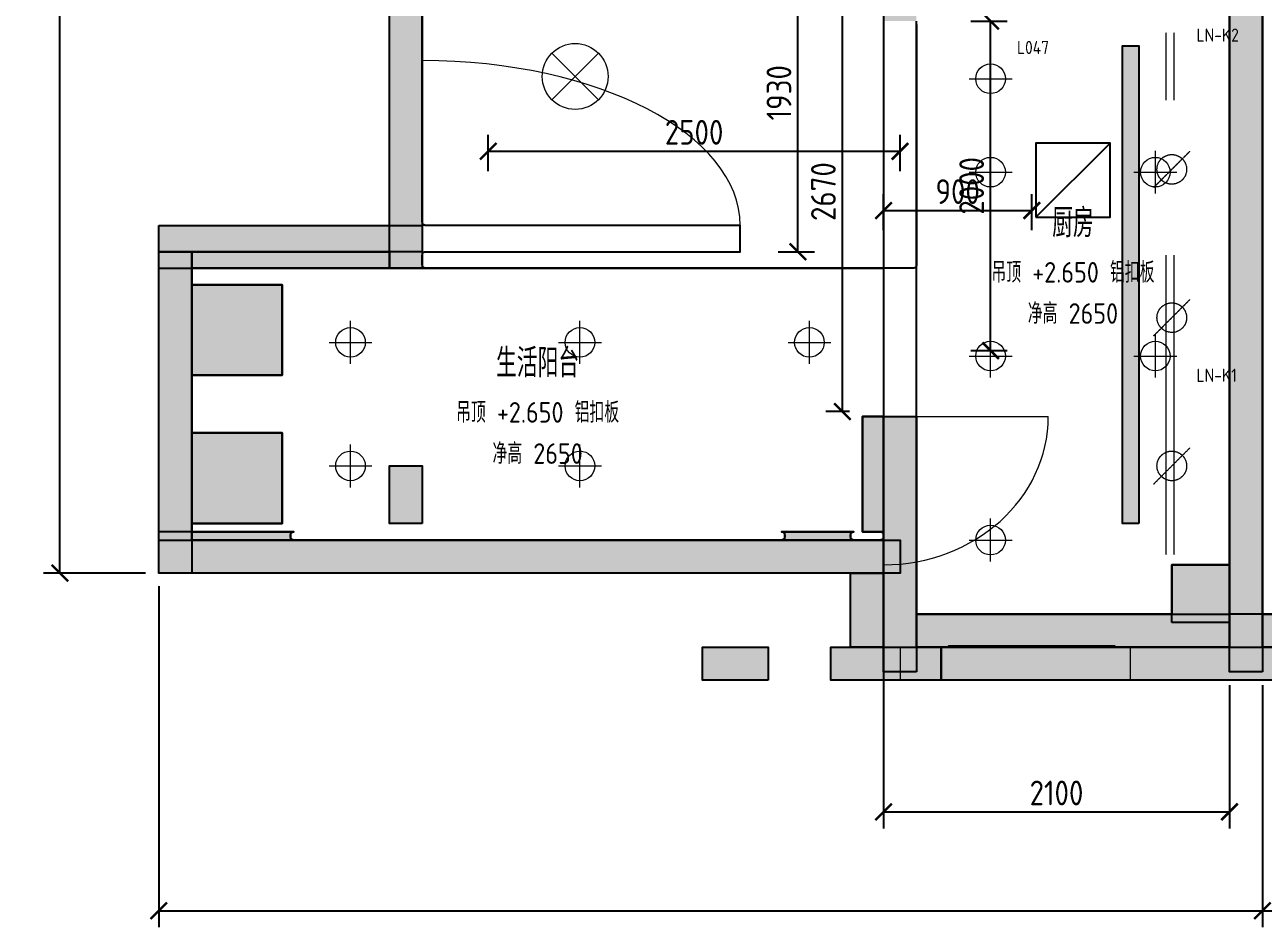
# Model space of a CAD drawing. Header units: millimetres. Extents: x -7810 to 34240, y -13747 to 15953.
# Drawn here: x 487 to 8005, y -1700 to 3778 of the extents above; entities that cross this region are included whole.
import ezdxf
from ezdxf.enums import TextEntityAlignment as Align

# ---------------------------------------------------------------- set-up
doc = ezdxf.new("R2010")
doc.units = ezdxf.units.MM
doc.linetypes.add('DASHED', pattern=[1.524, 1.27, -0.254])
for name, color, linetype, lineweight in [('A-CEIL-ACCESS', 5, 'Continuous', 25), ('A-CEIL-ZONE', 7, 'Continuous', 25), ('A-CONFLICT', 8, 'Continuous', 25), ('A-DESIGN', 8, 'Continuous', 25), ('A-DIMS', 3, 'Continuous', 13), ('A-DOOR', 8, 'Continuous', 18), ('A-FLOR-LEVL', 7, 'Continuous', 18), ('A-LITE-BASE', 2, 'Continuous', 18), ('A-LITE-REMOVED', 8, 'DASHED', 13), ('A-LITE-TAG', 6, 'Continuous', 13), ('A-LITE-TASK', 30, 'Continuous', 18), ('A-REVIEW', 8, 'Continuous', 25), ('A-WALL', 8, 'Continuous', 25), ('A-WALL-FILL', 253, 'Continuous', 25), ('A-WINDOW', 8, 'Continuous', 18)]:
    doc.layers.add(name, color=color, linetype=linetype, lineweight=lineweight)
doc.styles.get("Standard").update_dxf_attribs({"font": 'gbenor.shx', "bigfont": 'gbcbig.shx'})
doc.dimstyles.new('CD50', dxfattribs={"dimtxt": 150, "dimasz": 100, "dimexe": 100, "dimexo": 80, "dimgap": 40, "dimtad": 1, "dimdec": 0, "dimtxsty": 'Standard', "dimblk": 'ARCHTICK', "dimcen": 2.5, "dimclrd": 3, "dimclre": 3, "dimclrt": 3, "dimazin": 3, "dimtfac": 1, "dimtmove": 0, "dimatfit": 3})

# ---------------------------------------------------------------- blocks, each defined once
blk = doc.blocks.new('SYM-DOOR-LEAF')
at = {"layer": 'A-DOOR'}
blk.add_line((0, 0), (0, 1000), dxfattribs=at)
blk.add_arc((0, 0), 1000, 0, 90, dxfattribs=at)
blk.add_attdef('SRC_ID', (0, -200), '', height=150)
blk = doc.blocks.new('_ARCHTICK')
at = {"color": 0, "linetype": 'BYBLOCK', "const_width": 0.15}
blk.add_lwpolyline([(-0.5, -0.5), (0.5, 0.5)], dxfattribs=at)

msp = doc.modelspace()

# ---------------------------------------------------------------- hatches: boundary and pattern name
at = {"layer": 'A-WALL-FILL'}
h = msp.add_hatch(color=256, dxfattribs=at)
h.dxf.hatch_style = 1
h.paths.add_polyline_path([(5499.9, 450), (2801, 450), (1500, 450), (1399, 450), (1300, 450), (1300, 650), (1300, 700.2), (1299.9, 700.2), (1299.9, 704.8), (1299.9, 705), (1299.9, 2300.2), (1300, 2300.2), (1300, 2400), (1300, 2560), (2700, 2560), (2700, 5399), (2700, 5400), (2900, 5400), (2900, 5399), (2900, 2810), (2900, 2560), (2900, 2400), (2900, 2300), (2700, 2300), (2700, 2400), (2699.9, 2400), (2699.9, 2300.2), (2124.9, 2300.2), (1500, 2300.2), (1500, 2200), (2050, 2200), (2050, 1650), (1500, 1650), (1500, 1300), (2050, 1300), (2050, 750), (1500, 750), (1500, 700.1), (1500.1, 700.1), (1772.8, 700.1), (2100.1, 700.1), (2100.1, 650), (2801, 650), (5099.9, 650), (5099.9, 700.1), (5281.8, 700.1), (5500.1, 700.1), (5500.1, 650), (5700, 650), (5700, 700.2), (5572.4, 700.2), (5572.4, 1130.3), (5572.4, 1400), (5700, 1400), (5900, 1400), (5900, 1399), (5900, 200.2), (6680.3, 200.2), (7449.9, 200.2), (7449.9, 293.9), (7449.9, 500.2), (7593.6, 500.2), (7799.9, 500.2), (7799.9, 1721.7), (7799.9, 4450), (7250, 4450), (7250, 3870), (7150, 3870), (7150, 4450), (5900, 4450), (5900, 3800), (5700, 3800), (5700, 4450), (5700, 4499.9), (5699.9, 4499.9), (5650, 4499.9), (5649.9, 4499.9), (5649.9, 4529.9), (5649.9, 4715.1), (5650, 4715.1), (5650, 5950), (5750, 5950), (5750, 4715.1), (5900.1, 4715.1), (5900.1, 4700.1), (5900.1, 4700), (7150, 4700), (7150, 7800), (7400, 7800), (7400, 4700), (7800, 4700), (7800, 5000), (7900, 5000), (7900, 4700), (8236, 4700), (8236, 4624.4), (8249.2, 4597.7), (8250, 4596.1), (8250, 4519.2), (8236, 4518.6), (8236, 4450), (8000, 4450), (8000, 200.2), (8212.2, 200.2), (8599.9, 200.2), (8599.9, 71), (8599.9, 25.8), (8599.9, 5), (8508.4, 5), (8495, 5), (8495, 4.4), (8495, 0.2), (8442.3, 0.2), (8387.6, 0.2), (8000, 0.2), (8000, 0), (8599, 0), (10801, 0), (11400, 0), (11400, 4450), (9001, 4450), (9000, 4450), (9000, 4500), (9000, 4650), (9000, 4900), (8950, 4900), (8950, 6300), (9049.9, 6300), (9049.9, 6450.2), (9050, 6450.2), (9050, 6500), (9059, 6500), (9059, 6507.2), (9123.3, 6507.2), (9199.9, 6507.2), (9199.9, 6514.5), (9199.9, 6600.2), (10142.8, 6600.2), (11399.9, 6600.2), (11399.9, 6535.9), (11399.9, 6500), (11400, 6500), (11599.9, 6500), (11599.9, 6600.2), (11749.9, 6600.2), (11949.9, 6600.2), (11949.9, 6600.1), (12650, 6600.1), (12650, 6399.9), (12100, 6399.9), (12100, 6300), (11600, 6300), (11600, 4900), (11600, 4200), (11600, 200.2), (11812.2, 200.2), (12199.9, 200.2), (12199.9, 71), (12199.9, 25.8), (12199.9, 5), (12108.4, 5), (12095, 5), (12095, 4.4), (12095, 0.2), (12042.3, 0.2), (11987.6, 0.2), (11600, 0.2), (11600, 0), (12199, 0), (14701, 0), (15400, 0), (15400, -200), (14899.9, -200), (14899.9, -212.1), (14899.9, -599.8), (14864.5, -599.8), (14799.9, -599.8), (14799.9, -247), (14799.9, -205), (14800.6, -205), (14805, -205), (14805, -200), (14701, -200), (12199, -200), (12095, -200), (12095, -205), (12095.6, -205), (12099.9, -205), (12099.9, -440.5), (12099.9, -599.8), (12064.5, -599.8), (11999.9, -599.8), (11999.9, -387.5), (11999.9, -200), (11600, -200), (11400, -200), (10999.9, -200), (10999.9, -212.1), (10999.9, -599.8), (10964.5, -599.8), (10899.9, -599.8), (10899.9, -247), (10899.9, -205), (10900.6, -205), (10905, -205), (10905, -200), (10801, -200), (8599, -200), (8495, -200), (8495, -205), (8495.6, -205), (8499.9, -205), (8499.9, -440.5), (8499.9, -599.8), (8464.5, -599.8), (8399.9, -599.8), (8399.9, -387.5), (8399.9, -200), (7201, -200), (6050, -200), (5380, -200), (5380, 0), (5700, 0), (5700, 0.2), (5499.9, 0.2)])
h.paths.add_polyline_path([(9209, 4810.2), (9209, 4793), (9209, 4750.2), (9209, 4693), (9209, 4650), (9988.1, 4650), (9988.1, 4693), (10326.6, 4693), (10777.9, 4693), (10777.9, 4735.9), (10777.9, 4793), (10439.4, 4793), (9988.1, 4793), (9988.1, 4805.9), (9988.1, 4823.1), (10326.6, 4823.1), (10777.9, 4823.1), (10791.6, 4823.1), (10809.9, 4823.1), (11062.8, 4823.1), (11300, 4823.1), (11300, 6300), (11241, 6300), (10499, 6300), (9209, 6300), (9209, 5785.4), (9209, 4823.1)])
h.paths.add_polyline_path([(9059, 4650), (9059, 5230.2), (9050, 5230.2), (9050, 4650)])
h.paths.add_polyline_path([(7800, 200.2), (7799.9, 200.2), (7799.9, 150.2), (7799.9, 118.1), (7799.9, 0.2), (7312, 0.2), (7105, 0.2), (7105, 1.9), (7105, 5), (6457.6, 5), (6095, 5), (6095, 3.3), (6095, 0.2), (5993.4, 0.2), (5900, 0.2), (5900, 0), (6050, 0), (7201, 0), (7800, 0)])
h = msp.add_hatch(color=256, dxfattribs=at)
h.dxf.hatch_style = 1
h.paths.add_polyline_path([(7150, 3650), (7250, 3650), (7250, 750), (7150, 750)])
h = msp.add_hatch(color=256, dxfattribs=at)
h.dxf.hatch_style = 1
h.paths.add_polyline_path([(2900, 1100), (2900, 750), (2700, 750), (2700, 1100)])
h = msp.add_hatch(color=256, dxfattribs=at)
h.dxf.hatch_style = 1
h.paths.add_polyline_path([(5000, 0), (5000, -200), (4600, -200), (4600, 0)])

# ---------------------------------------------------------------- linework, layer by layer
at = {"layer": 'A-CEIL-ACCESS'}
msp.add_line((6625, 2610), (7075, 3060), dxfattribs=at)
msp.add_lwpolyline([(6625, 2610), (7075, 2610), (7075, 3060), (6625, 3060)], close=True, dxfattribs=at)
at = {"layer": 'A-CEIL-ZONE'}
for points in [[(5900, 3780), (5900, 2320), (5899.9, 2318), (5899.6, 2316.1), (5899.1, 2314.2), (5898.5, 2312.3), (5897.6, 2310.6), (5896.6, 2308.9), (5895.5, 2307.3), (5894.1, 2305.9), (5892.7, 2304.5), (5891.1, 2303.4), (5889.4, 2302.4), (5887.7, 2301.5), (5885.8, 2300.9), (5883.9, 2300.4), (5882, 2300.1), (5880, 2300), (2920, 2300), (2918, 2300.1), (2916.1, 2300.4), (2914.2, 2300.9), (2912.3, 2301.5), (2910.6, 2302.4), (2908.9, 2303.4), (2907.3, 2304.5), (2905.9, 2305.9), (2904.5, 2307.3), (2903.4, 2308.9), (2902.4, 2310.6), (2901.5, 2312.3), (2900.9, 2314.2), (2900.4, 2316.1), (2900.1, 2318), (2900, 2320), (2900, 2380), (2900.1, 2382), (2900.4, 2383.9), (2900.9, 2385.8), (2901.5, 2387.7), (2902.4, 2389.4), (2903.4, 2391.1), (2904.5, 2392.7), (2905.9, 2394.1), (2907.3, 2395.5), (2908.9, 2396.6), (2910.6, 2397.6), (2912.3, 2398.5), (2914.2, 2399.1), (2916.1, 2399.6), (2918, 2399.9), (2920, 2400), (4829.7, 2400), (4829.7, 2400), (4830, 2400), (4830, 2400.3), (4830, 2400.3), (4830, 2559.7), (4830, 2559.7), (4830, 2560), (4829.7, 2560), (4829.7, 2560), (2920, 2560), (2918, 2560.1), (2916.1, 2560.4), (2914.2, 2560.9), (2912.3, 2561.5), (2910.6, 2562.4), (2908.9, 2563.4), (2907.3, 2564.5), (2905.9, 2565.9), (2904.5, 2567.3), (2903.4, 2568.9), (2902.4, 2570.6), (2901.5, 2572.3), (2900.9, 2574.2), (2900.4, 2576.1), (2900.1, 2578), (2900, 2580), (2900, 12980.2)], [(7799.9, 4449), (7799.9, 501.2), (7799.9, 501.1), (7799.9, 501), (7799.9, 500.9), (7799.8, 500.8), (7799.8, 500.7), (7799.7, 500.6), (7799.7, 500.6), (7799.6, 500.5), (7799.5, 500.4), (7799.5, 500.4), (7799.4, 500.3), (7799.3, 500.3), (7799.2, 500.2), (7799.1, 500.2), (7799, 500.2), (7798.9, 500.2), (7449.9, 500.2), (7449.9, 500.2), (7449.9, 500.2), (7449.9, 201.2), (7449.9, 201.1), (7449.9, 201), (7449.9, 200.9), (7449.8, 200.8), (7449.8, 200.7), (7449.7, 200.6), (7449.7, 200.6), (7449.6, 200.5), (7449.5, 200.4), (7449.5, 200.4), (7449.4, 200.3), (7449.3, 200.3), (7449.2, 200.2), (7449.1, 200.2), (7449, 200.2), (7448.9, 200.2), (5901, 200.2), (5900.9, 200.2), (5900.8, 200.2), (5900.7, 200.2), (5900.6, 200.3), (5900.5, 200.3), (5900.4, 200.4), (5900.4, 200.4), (5900.3, 200.5), (5900.2, 200.6), (5900.2, 200.6), (5900.1, 200.7), (5900.1, 200.8), (5900, 200.9), (5900, 201), (5900, 201.1), (5900, 201.2), (5900, 2300), (5900, 3800)], [(8599.9, 200.2), (8001, 200.2), (8000.9, 200.2), (8000.8, 200.2), (8000.7, 200.2), (8000.6, 200.3), (8000.5, 200.3), (8000.4, 200.4), (8000.4, 200.4), (8000.3, 200.5), (8000.2, 200.6), (8000.2, 200.6), (8000.1, 200.7), (8000.1, 200.8), (8000, 200.9), (8000, 201), (8000, 201.1), (8000, 201.2), (8000, 4449)]]:
    msp.add_lwpolyline(points, dxfattribs=at)
msp.add_lwpolyline([(2116.2, 650.4), (2114.3, 650.9), (2112.4, 651.5), (2110.7, 652.4), (2109, 653.4), (2107.4, 654.5), (2106, 655.9), (2104.6, 657.3), (2103.5, 658.9), (2102.5, 660.6), (2101.6, 662.3), (2101, 664.2), (2100.5, 666.1), (2100.2, 668), (2100.1, 670), (2100.1, 680), (2100.2, 682), (2100.5, 683.9), (2101, 685.8), (2101.6, 687.7), (2102.5, 689.4), (2103.5, 691.1), (2104.6, 692.7), (2106, 694.1), (2107.4, 695.5), (2109, 696.6), (2110.7, 697.6), (2112.4, 698.5), (2114.3, 699.1), (2116.2, 699.6), (2118.1, 699.9), (2120.1, 700), (2100.1, 700), (2100.1, 700.1), (2100.1, 700.1), (2100.1, 700.1), (1501, 700.1), (1500.9, 700.1), (1500.8, 700.1), (1500.7, 700.1), (1500.6, 700.2), (1500.5, 700.2), (1500.4, 700.3), (1500.4, 700.3), (1500.3, 700.4), (1500.2, 700.5), (1500.2, 700.5), (1500.1, 700.6), (1500.1, 700.7), (1500, 700.8), (1500, 700.9), (1500, 701), (1500, 701.1), (1500, 749), (1500, 749.1), (1500, 749.2), (1500, 749.3), (1500.1, 749.4), (1500.1, 749.5), (1500.2, 749.6), (1500.2, 749.6), (1500.3, 749.7), (1500.4, 749.8), (1500.4, 749.8), (1500.5, 749.9), (1500.6, 749.9), (1500.7, 750), (1500.8, 750), (1500.9, 750), (1501, 750), (2050, 750), (2050, 750), (2050, 750), (2050, 1300), (2050, 1300), (2050, 1300), (1501, 1300), (1500.9, 1300), (1500.8, 1300), (1500.7, 1300), (1500.6, 1300.1), (1500.5, 1300.1), (1500.4, 1300.2), (1500.4, 1300.2), (1500.3, 1300.3), (1500.2, 1300.4), (1500.2, 1300.4), (1500.1, 1300.5), (1500.1, 1300.6), (1500, 1300.7), (1500, 1300.8), (1500, 1300.9), (1500, 1301), (1500, 1649), (1500, 1649.1), (1500, 1649.2), (1500, 1649.3), (1500.1, 1649.4), (1500.1, 1649.5), (1500.2, 1649.6), (1500.2, 1649.6), (1500.3, 1649.7), (1500.4, 1649.8), (1500.4, 1649.8), (1500.5, 1649.9), (1500.6, 1649.9), (1500.7, 1650), (1500.8, 1650), (1500.9, 1650), (1501, 1650), (2050, 1650), (2050, 1650), (2050, 1650), (2050, 2200), (2050, 2200), (2050, 2200), (1501, 2200), (1500.9, 2200), (1500.8, 2200), (1500.7, 2200), (1500.6, 2200.1), (1500.5, 2200.1), (1500.4, 2200.2), (1500.4, 2200.2), (1500.3, 2200.3), (1500.2, 2200.4), (1500.2, 2200.4), (1500.1, 2200.5), (1500.1, 2200.6), (1500, 2200.7), (1500, 2200.8), (1500, 2200.9), (1500, 2201), (1500, 2299.2), (1500, 2299.3), (1500, 2299.4), (1500, 2299.5), (1500.1, 2299.6), (1500.1, 2299.7), (1500.2, 2299.8), (1500.2, 2299.8), (1500.3, 2299.9), (1500.4, 2300), (1500.4, 2300), (2700, 2300), (2900, 2300), (5700, 2300), (5700, 2300), (5700, 1401), (5700, 1400.9), (5700, 1400.8), (5700, 1400.7), (5699.9, 1400.6), (5699.9, 1400.5), (5699.8, 1400.4), (5699.8, 1400.4), (5699.7, 1400.3), (5699.6, 1400.2), (5699.6, 1400.2), (5699.5, 1400.1), (5699.4, 1400.1), (5699.3, 1400), (5699.2, 1400), (5699.1, 1400), (5699, 1400), (5572.4, 1400), (5572.4, 1400), (5572.4, 1400), (5572.4, 700.2), (5572.4, 700.2), (5572.4, 700.2), (5699, 700.2), (5699.1, 700.2), (5699.2, 700.2), (5699.3, 700.2), (5699.4, 700.1), (5699.5, 700.1), (5699.6, 700), (5699.6, 700), (5680, 700), (5682, 699.9), (5683.9, 699.6), (5685.8, 699.1), (5687.7, 698.5), (5689.4, 697.6), (5691.1, 696.6), (5692.7, 695.5), (5694.1, 694.1), (5695.5, 692.7), (5696.6, 691.1), (5697.6, 689.4), (5698.5, 687.7), (5699.1, 685.8), (5699.6, 683.9), (5699.9, 682), (5700, 680), (5700, 670), (5699.9, 668), (5699.6, 666.1), (5699.1, 664.2), (5698.5, 662.3), (5697.6, 660.6), (5696.6, 658.9), (5695.5, 657.3), (5694.1, 655.9), (5692.7, 654.5), (5691.1, 653.4), (5689.4, 652.4), (5687.7, 651.5), (5685.8, 650.9), (5683.9, 650.4), (5682, 650.1), (5680, 650), (5520.1, 650), (5518.1, 650.1), (5516.2, 650.4), (5514.3, 650.9), (5512.4, 651.5), (5510.7, 652.4), (5509, 653.4), (5507.4, 654.5), (5506, 655.9), (5504.6, 657.3), (5503.5, 658.9), (5502.5, 660.6), (5501.6, 662.3), (5501, 664.2), (5500.5, 666.1), (5500.2, 668), (5500.1, 670), (5500.1, 680), (5500.2, 682), (5500.5, 683.9), (5501, 685.8), (5501.6, 687.7), (5502.5, 689.4), (5503.5, 691.1), (5504.6, 692.7), (5506, 694.1), (5507.4, 695.5), (5509, 696.6), (5510.7, 697.6), (5512.4, 698.5), (5514.3, 699.1), (5516.2, 699.6), (5518.1, 699.9), (5520.1, 700), (5500.1, 700), (5500.1, 700.1), (5500.1, 700.1), (5500.1, 700.1), (5099.9, 700.1), (5099.9, 700.1), (5099.9, 700.1), (5099.9, 700), (5079.9, 700), (5081.9, 699.9), (5083.8, 699.6), (5085.7, 699.1), (5087.6, 698.5), (5089.3, 697.6), (5091, 696.6), (5092.6, 695.5), (5094, 694.1), (5095.4, 692.7), (5096.5, 691.1), (5097.5, 689.4), (5098.4, 687.7), (5099, 685.8), (5099.5, 683.9), (5099.8, 682), (5099.9, 680), (5099.9, 670), (5099.8, 668.1), (5099.5, 666.1), (5099, 664.2), (5098.4, 662.4), (5097.5, 660.6), (5096.5, 658.9), (5095.4, 657.4), (5094, 655.9), (5092.6, 654.6), (5091, 653.4), (5089.3, 652.4), (5087.6, 651.6), (5085.7, 650.9), (5083.8, 650.4), (5081.9, 650.1), (5079.9, 650), (2120.1, 650), (2118.1, 650.1)], close=True, dxfattribs=at)
at = {"layer": 'A-CONFLICT'}
for points in [[(7799.9, 200.2), (7799.9, 1721.7), (7799.9, 4500.2), (7870.7, 4500.2), (7999.9, 4500.2), (7999.9, 2978.7), (7999.9, 200.2), (7929.1, 200.2)], [(1499.9, 700.2), (1299.9, 700.2), (1299.9, 704.8), (1299.9, 705), (1299.9, 2300.2), (1499.9, 2300.2), (1499.9, 705)]]:
    msp.add_lwpolyline(points, close=True, dxfattribs=at)
at = {"layer": 'A-DESIGN'}
for points in [[(5572.4, 700.2), (5572.4, 1130.3), (5572.4, 1400), (5700, 1400), (5700, 1399), (5700, 700.2), (5572.4, 700.2)], [(2100.1, 650), (1500, 650), (1500, 700.1), (1500.1, 700.1), (1772.8, 700.1), (2100.1, 700.1), (2100.1, 650)], [(5500.1, 650), (5099.9, 650), (5099.9, 700.1), (5281.8, 700.1), (5500.1, 700.1), (5500.1, 650)], [(7449.9, 150.2), (7449.9, 293.9), (7449.9, 500.2), (7593.6, 500.2), (7799.9, 500.2), (7799.9, 356.4), (7799.9, 150.2), (7656.1, 150.2)]]:
    msp.add_lwpolyline(points, close=True, dxfattribs=at)
at = {"layer": 'A-DOOR'}
for points in [[(2900, 2400), (4830, 2400), (4830, 2560), (2900, 2560)], [(5700, 1400), (5900, 1400), (5900, 2300), (5700, 2300)]]:
    msp.add_lwpolyline(points, close=True, dxfattribs=at)
at = {"layer": 'A-LITE-BASE'}
for p, q in [((6350, 3320), (6350, 3580)), ((6220, 3450), (6480, 3450)), ((6350, 2753), (6350, 3013)), ((7350, 2753), (7350, 3013)), ((6220, 2883), (6480, 2883)), ((7220, 2883), (7480, 2883)), ((2464, 1720), (2464, 1980)), ((3857, 1720), (3857, 1980)), ((5250, 1720), (5250, 1980)), ((6350, 1637), (6350, 1897)), ((7350, 1637), (7350, 1897)), ((2334, 1850), (2594, 1850)), ((3727, 1850), (3987, 1850)), ((5120, 1850), (5380, 1850)), ((6220, 1767), (6480, 1767)), ((7220, 1767), (7480, 1767)), ((2464, 970), (2464, 1230)), ((3857, 970), (3857, 1230)), ((2334, 1100), (2594, 1100)), ((3727, 1100), (3987, 1100)), ((6350, 520), (6350, 780)), ((6220, 650), (6480, 650))]:
    msp.add_line(p, q, dxfattribs=at)
for centre in [(6350, 3450), (6350, 2883), (7350, 2883), (2464, 1850), (3857, 1850), (5250, 1850), (6350, 1767), (7350, 1767), (2464, 1100), (3857, 1100), (6350, 650)]:
    msp.add_circle(centre, 90, dxfattribs=at)
at = {"layer": 'A-LITE-REMOVED'}
for p, q in [((7340, 2790), (7560, 3010)), ((7340, 1890), (7560, 2110)), ((7340, 990), (7560, 1210))]:
    msp.add_line(p, q, dxfattribs=at)
for centre in [(7450, 2900), (7450, 2000), (7450, 1100)]:
    msp.add_circle(centre, 90, dxfattribs=at)
at = {"layer": 'A-LITE-TASK', "linetype": 'DASHED'}
for p, q in [((7415, 3320), (7415, 3730)), ((7465, 3320), (7465, 3730)), ((7415, 560), (7415, 2380)), ((7465, 560), (7465, 2380))]:
    msp.add_line(p, q, dxfattribs=at)
at = {"layer": 'A-LITE-TASK'}
for p, q in [((3688, 3324), (3968, 3604)), ((3688, 3604), (3968, 3324))]:
    msp.add_line(p, q, dxfattribs=at)
msp.add_circle((3828, 3464), 200, dxfattribs=at)
at = {"layer": 'A-REVIEW'}
for points in [[(2699.9, 2300.2), (2124.9, 2300.2), (1500, 2300.2), (1500, 2400), (2699.9, 2400), (2699.9, 2300.2)], [(5499.9, 0.2), (5499.9, 450), (5700, 450), (5700, 0.2), (5499.9, 0.2)], [(5899.9, 0.2), (5899.9, 82.3), (5899.9, 200.2), (6680.3, 200.2), (7799.9, 200.2), (7799.9, 118.1), (7799.9, 0.2), (7312, 0.2), (7105, 0.2), (7105, 1.9), (7105, 5), (6457.6, 5), (6095, 5), (6095, 3.3), (6095, 0.2), (5993.4, 0.2)], [(7999.9, 0.2), (7999.9, 71), (7999.9, 200.2), (8212.2, 200.2), (8599.9, 200.2), (8599.9, 71), (8599.9, 25.8), (8599.9, 5), (8508.4, 5), (8495, 5), (8495, 4.4), (8495, 0.2), (8442.3, 0.2), (8387.6, 0.2)]]:
    msp.add_lwpolyline(points, close=True, dxfattribs=at)
at = {"layer": 'A-WALL'}
for points in [[(2900, 2810), (2900, 2300), (2700, 2300), (2700, 5399), (2700, 5400), (2900, 5400), (2900, 5399)], [(8000, -150), (7800, -150), (7800, 4670), (8000, 4670)], [(7250, 750), (7150, 750), (7150, 3650), (7250, 3650)], [(1300, 2560), (2899, 2560), (2900, 2560), (2900, 2400), (2899, 2400), (1300, 2400)], [(1500, 450), (1300, 450), (1300, 2400), (1500, 2400)], [(2050, 1650), (1500, 1650), (1500, 2200), (2050, 2200)], [(5900, -150), (5700, -150), (5700, 1399), (5700, 1400), (5900, 1400), (5900, 1399)], [(2050, 750), (1500, 750), (1500, 1300), (2050, 1300)], [(2900, 750), (2700, 750), (2700, 1100), (2900, 1100)], [(1399, 450), (1300, 450), (1300, 650), (1399, 650), (2801, 650), (5800, 650), (5800, 450), (2801, 450)], [(5000, -200), (4600, -200), (4600, 0), (5000, 0)], [(6050, -200), (5380, -200), (5380, 0), (6050, 0)], [(7201, -200), (6050, -200), (6050, 0), (7201, 0), (8599, 0), (10801, 0), (12199, 0), (14701, 0), (15400, 0), (15400, -200), (14701, -200), (12199, -200), (10801, -200), (8599, -200)]]:
    msp.add_lwpolyline(points, close=True, dxfattribs=at)
at = {"layer": 'A-WINDOW'}
msp.add_lwpolyline([(5800, -200), (7200, -200), (7200, 0), (5800, 0)], close=True, dxfattribs=at)

# ---------------------------------------------------------------- block references
at = {"layer": 'A-DOOR', "xscale": 1.93}
msp.add_blockref('SYM-DOOR-LEAF', (2900, 2560), dxfattribs=at)
at = {"layer": 'A-DOOR', "xscale": 0.9, "rotation": -90}
msp.add_blockref('SYM-DOOR-LEAF', (5700, 1400), dxfattribs=at)

# ---------------------------------------------------------------- texts
at = {"layer": 'A-FLOR-LEVL'}
for s, height, p in [('厨房', 175, (6849.9, 2575.1)), ('吊顶 +2.650 铝扣板', 125, (6849.9, 2275.1)), ('净高 2650', 125, (6849.9, 2025.1)), ('生活阳台', 175, (3600, 1725)), ('吊顶 +2.650 铝扣板', 125, (3600, 1425)), ('净高 2650', 125, (3600, 1175))]:
    msp.add_text(s, height=height, dxfattribs=at).set_placement(p, align=Align.MIDDLE_CENTER)
at = {"layer": 'A-LITE-TAG'}
for s, p in [('LN-K2', (7600, 3675)), ('L047', (6510, 3600)), ('LN-K1', (7600, 1610))]:
    msp.add_text(s, height=80, dxfattribs=at).set_placement(p)

# ---------------------------------------------------------------- dimensions: what is measured, and where the dimension line sits
at = {"layer": 'A-DIMS'}
for base, p1, p2 in [((700, 450), (1300, 450), (7900, 13600)), ((5180, 2400), (4980, 2400), (4980, 4330)), ((5450, 1430), (5572.4, 1430), (5699.9, 4100.2)), ((6350, 1800), (6150, 1800), (6150, 3800))]:
    msp.add_linear_dim(base=base, p1=p1, p2=p2, angle=90, dimstyle='CD50', dxfattribs=at).render()
for base, p1, p2 in [((5700, -1000), (5700, 4700), (7800, -150)), ((3300, 3010), (3300, 2810), (5800, 2810)), ((5700, 2650), (5700, 2450), (6600, 2450)), ((1300, -1600), (1300, 450), (15600, 0)), ((8000, -1600), (8000, -150), (11400, -200))]:
    msp.add_linear_dim(base=base, p1=p1, p2=p2, dimstyle='CD50', dxfattribs=at).render()

doc.saveas('drawing.dxf')
